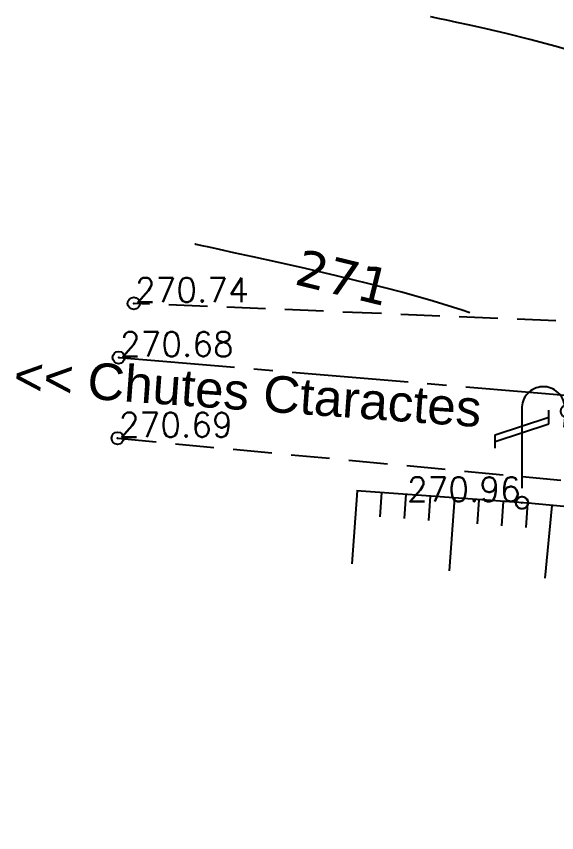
# Model space of a CAD drawing. Header units: millimetres. Extents: x 524954 to 526204, y 9523489 to 9524010.
# Drawn here: x 525062.5 to 525084.66, y 9523704.91 to 9523738.39 of the extents above; entities that cross this region are included whole.
import ezdxf
from ezdxf.enums import TextEntityAlignment as Align

# ---------------------------------------------------------------- set-up
doc = ezdxf.new("R2010")
doc.units = ezdxf.units.MM
doc.header["$PDMODE"] = 32
doc.header["$PDSIZE"] = 0.5
doc.linetypes.add('AXES2', pattern=[28.575, 19.05, -3.175, 3.175, -3.175])
doc.linetypes.add('CACHE2', pattern=[4.7625, 3.175, -1.5875])
for name, color, linetype in [('Axe_Piste', 3, 'AXES2'), ('Borde_Piste', 7, 'CACHE2'), ('CN_01_00', 3, 'Continuous'), ('CN_02_00', 4, 'Continuous'), ('Cotation Courbes de niveau', 7, 'Continuous'), ('Haut_Talus', 30, 'Continuous'), ('Réseau_Electrique', 1, 'CACHE2'), ('Talus', 2, 'Continuous'), ('TopoAlt', 3, 'Continuous'), ('TOPOJIS', 7, 'Continuous'), ('Toponomie', 7, 'CACHE2')]:
    doc.layers.add(name, color=color, linetype=linetype)
doc.styles.add('Simplex 1.0', font='Simplex.shx', dxfattribs={"width": 0.99, "height": 1})
doc.styles.get("Standard").update_dxf_attribs({"font": 'arial.ttf'})
doc.styles.add('Verdana 1.0', font='verdana.ttf', dxfattribs={"width": 0.99, "height": 1})

# ---------------------------------------------------------------- blocks, each defined once
blk = doc.blocks.new('TCPOINT M')
at = {"color": 0}
blk.add_point((0, 0), dxfattribs=at)
at = {"layer": 'TopoAlt', "style": 'Simplex 1.0', "width": 0.99}
blk.add_attdef('ALT', (0.15, 0.15), '', height=1, dxfattribs=at)
blk = doc.blocks.new('l014')
at = {"color": 0}
blk.add_line((0, 3.777478), (0, 0.25), dxfattribs=at)
for points in [[(-1.096503, 2.511196), (-1.096503, 2.78678), (1.096503, 3.515838), (1.096503, 3.791422)], [(-1.096503, 2.235612), (-1.096503, 2.511196), (1.096503, 3.240254), (1.096503, 3.515838)], [(1.751571, 3.499221), (1.711147, 3.102434)], [(1.881771, 3.470574), (1.952051, 3.086485)], [(1.982361, 3.491933), (2.1506, 3.141531)], [(2.076053, 3.555828), (2.327604, 3.258737)], [(2.13811, 3.655671), (2.462092, 3.43139)]]:
    blk.add_lwpolyline(points, dxfattribs=at)
for centre, radius in [((1.875, 3.75), 0.279508), ((0, 0), 0.25)]:
    blk.add_circle(centre, radius, dxfattribs=at)
blk.add_arc((0.875, 3.875), 0.883883, 8.130102, 188.130102, dxfattribs=at)

msp = doc.modelspace()

# ---------------------------------------------------------------- linework, layer by layer
at = {"layer": 'Axe_Piste', "ltscale": 0.25, "flags": 128}
msp.add_lwpolyline([(525066.696, 9523724.397), (525085.951, 9523722.773), (525106.549, 9523720.679), (525125.937, 9523721.609), (525145.104, 9523722.079), (525164.844, 9523721.17), (525176.151, 9523721.612), (525180.37, 9523722.005), (525195.763, 9523727.11), (525207.279, 9523734.847)], dxfattribs=at)
at = {"layer": 'Borde_Piste', "ltscale": 0.5, "flags": 128}
for points in [[(525212.973, 9523742.341), (525203.898, 9523734.41), (525194.217, 9523728.943), (525187.982, 9523726.885), (525179.245, 9523725.54), (525165.092, 9523724.478), (525145.1, 9523724.771), (525125.872, 9523724.052), (525107.126, 9523723.919), (525086.665, 9523725.819), (525067.313, 9523726.621)], [(525066.653, 9523721.088), (525085.107, 9523719.34), (525106.444, 9523717.48), (525126.219, 9523718.382), (525126.219, 9523718.382), (525124.084, 9523712.777), (525115.285, 9523704.909)]]:
    msp.add_lwpolyline(points, dxfattribs=at)
at = {"layer": 'CN_01_00', "elevation": 271, "flags": 128}
msp.add_lwpolyline([(525081.089, 9523726.226), (525080.774, 9523726.342), (525079.591, 9523726.715), (525078.303, 9523727.079), (525076.965, 9523727.427), (525075.631, 9523727.752), (525074.355, 9523728.048), (525073.193, 9523728.309), (525072.2, 9523728.527), (525071.415, 9523728.699), (525070.826, 9523728.828), (525070.403, 9523728.92), (525070.12, 9523728.982), (525069.948, 9523729.02), (525069.86, 9523729.039), (525069.827, 9523729.046), (525069.823, 9523729.047)], dxfattribs=at)
at = {"layer": 'CN_02_00', "elevation": 272, "flags": 128}
msp.add_lwpolyline([(525085.85, 9523736.804), (525084.639, 9523737.157), (525083.551, 9523737.449), (525082.591, 9523737.686), (525081.768, 9523737.877), (525081.089, 9523738.027), (525080.557, 9523738.143), (525080.157, 9523738.231), (525079.87, 9523738.294), (525079.678, 9523738.336), (525079.561, 9523738.361), (525079.502, 9523738.374), (525079.48, 9523738.379), (525079.476, 9523738.38)], dxfattribs=at)
at = {"layer": 'Haut_Talus', "flags": 128}
msp.add_lwpolyline([(525124.284, 9523717.055), (525118.042, 9523716.093), (525106.138, 9523716.3), (525083.483, 9523718.42), (525076.445, 9523718.937)], dxfattribs=at)
at = {"layer": 'Talus'}
for p, q in [((525076.477, 9523718.934), (525076.258, 9523715.942)), ((525077.475, 9523718.861), (525077.401, 9523717.864)), ((525078.472, 9523718.788), (525078.399, 9523717.791)), ((525079.469, 9523718.715), (525079.396, 9523717.717)), ((525080.467, 9523718.641), (525080.247, 9523715.65)), ((525081.464, 9523718.568), (525081.391, 9523717.571)), ((525082.461, 9523718.495), (525082.388, 9523717.498)), ((525083.459, 9523718.422), (525083.385, 9523717.425)), ((525084.454, 9523718.329), (525084.175, 9523715.342))]:
    msp.add_line(p, q, dxfattribs=at)

# ---------------------------------------------------------------- block references
at = {"layer": 'Réseau_Electrique'}
msp.add_blockref('l014', (525083.234, 9523718.443), dxfattribs=at)
at = {"layer": 'TOPOJIS'}
ref = msp.add_blockref('TCPOINT M', (525067.313, 9523726.621, 270.74), dxfattribs=at)
ref.add_attrib('ALT', '270.74', (525067.363, 9523726.671, 270.74), dxfattribs={"layer": 'TopoAlt', "height": 1, "style": 'Simplex 1.0', "width": 0.99})
ref = msp.add_blockref('TCPOINT M', (525066.696, 9523724.397, 270.68), dxfattribs=at)
ref.add_attrib('ALT', '270.68', (525066.746, 9523724.447, 270.68), dxfattribs={"layer": 'TopoAlt', "height": 1, "style": 'Simplex 1.0', "width": 0.99})
ref = msp.add_blockref('TCPOINT M', (525066.653, 9523721.088, 270.69), dxfattribs=at)
ref.add_attrib('ALT', '270.69', (525066.703, 9523721.138, 270.69), dxfattribs={"layer": 'TopoAlt', "height": 1, "style": 'Simplex 1.0', "width": 0.99})
ref = msp.add_blockref('TCPOINT M', (525083.234, 9523718.443, 270.96), dxfattribs=at)
ref.add_attrib('ALT', '270.96', dxfattribs={"layer": 'TopoAlt', "height": 1, "style": 'Simplex 1.0', "width": 0.99}).set_placement((525083.184, 9523718.493, 270.96), align=Align.RIGHT)

# ---------------------------------------------------------------- texts
at = {"layer": 'Cotation Courbes de niveau', "style": 'Verdana 1.0', "width": 0.99}
msp.add_text('271', height=1.5, rotation=346.2979, dxfattribs=at).set_placement((525075.91, 9523727.684, 271), align=Align.MIDDLE_CENTER)
at = {"layer": 'Toponomie', "insert": (525062.46, 9523724.427), "char_height": 1.5, "width": 38.52036, "attachment_point": 1, "rotation": 355.8549}
msp.add_mtext('<< Chutes Ctaractes', dxfattribs=at)

doc.saveas('drawing.dxf')
